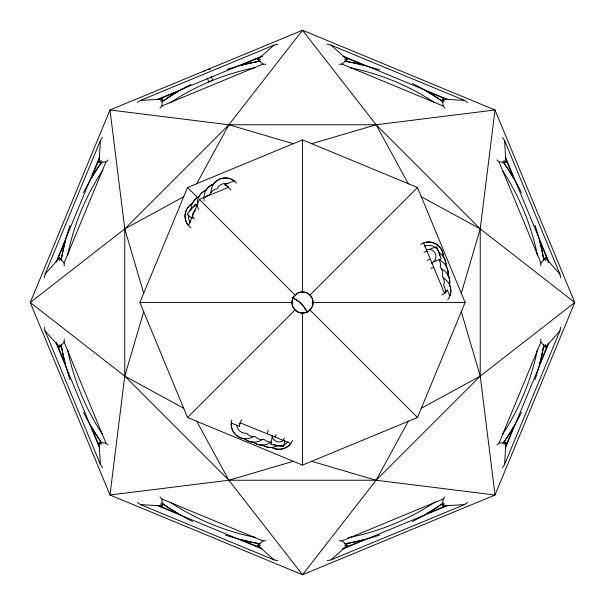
<?xml version="1.0" encoding="UTF-8"?>
<svg xmlns="http://www.w3.org/2000/svg" width="605" height="605" viewBox="0 0 605 605"><rect width="100%" height="100%" fill="white"/><g stroke="black" fill="none" stroke-linecap="round" stroke-linejoin="round"><path stroke-width="0.91" d="M449.515 284.774A14.346 13.809 67.5 0 0 449.765 282.066A14.044 13.522 67.5 0 0 448.04 275.199A14.301 13.771 67.5 0 0 448.146 273.43A14.036 13.514 67.5 0 0 445.945 265.739L445.961 264.914A14.036 13.514 67.5 0 0 443.231 256.429C443.654 246.613 432.174 239.232 423.636 242.96L444.478 293.274L445.106 292.722A15.299 14.732 67.5 0 0 447.36 290.075L449.833 296.049A14.482 13.945 67.5 0 0 450.823 290.793A14.051 13.529 67.5 0 0 449.515 284.774A14.52 14.52 0 0 0 441.537 268.983M445.938 265.739L445.945 265.686A14.52 14.52 0 0 0 439.275 252.686M108.121 159.985L105.988 161.838L99.099 162.518L100.4 140.541L102.472 137.426M502.528 467.574L504.6 464.458L505.901 442.482L499.012 443.162L496.879 445.015M108.121 445.015L105.988 443.162L64.077 341.991L64.281 339.171M540.719 265.829L540.923 263.009L499.012 161.838L496.879 159.985M159.985 108.121L161.838 105.988L162.518 99.099L140.541 100.4L137.426 102.472M467.574 502.528L464.458 504.6L442.482 505.901L443.162 499.012L445.015 496.879M272.19 436.749L270.851 444.357L283.722 446.626L284.766 440.712M44.331 277.778L45.072 274.118L100.4 140.541M504.6 464.458L559.928 330.882L560.669 327.222M143.771 311.477L124.759 376.121L109.989 495.011L302.5 574.75L495.011 495.011L574.75 302.5L495.011 109.989L302.5 30.25L109.989 109.989L30.25 302.5L109.989 495.011L228.879 480.241L376.121 480.241L495.011 495.011L480.241 376.121L480.241 228.879L495.011 109.989L376.121 124.759L228.879 124.759L109.989 109.989L124.759 228.879L124.759 376.121L228.879 480.241L302.5 574.75L376.121 480.241L480.241 376.121L574.75 302.5L480.241 228.879L376.121 124.759L302.5 30.25L228.879 124.759L124.759 228.879L30.25 302.5L124.759 376.121L183.912 408.39M461.229 293.523L480.241 228.879L421.088 196.61M55.894 262.502L99.477 157.277M56.817 261.39L65.416 240.631A109.777 32.534 -67.5 0 0 61.574 257.949L61.165 260.127A245.025 245.025 0 0 1 69.923 225.385M99.349 158.714L91.105 178.604A109.777 32.534 -67.5 0 1 100.642 163.637L101.89 161.815A245.025 245.025 0 0 0 83.52 192.571M64.281 265.829L64.077 263.009L105.988 161.838M139.876 302.5L187.505 187.505L302.5 139.876L417.495 187.505L465.124 302.5L417.495 417.495L302.5 465.124L187.505 417.495L139.876 302.5L291.973 302.5A10.194 9.816 -67.5 0 1 295.051 295.051A10.194 9.816 -22.5 0 1 302.5 291.973A10.194 9.816 22.5 0 1 309.949 295.051A10.194 9.816 67.5 0 1 313.027 302.5A10.194 9.816 -67.5 0 1 309.949 309.949A10.194 9.816 -22.5 0 1 302.5 313.027A10.194 9.816 22.5 0 1 295.051 309.949A10.194 9.816 67.5 0 1 291.973 302.5M234.112 180.819L224.773 184.691A15.163 14.603 -22.5 0 1 228.539 187.331L199.4 199.4L188.556 225.582A14.429 13.892 -67.5 0 1 192.14 203.469M499.012 443.162L540.923 341.991L540.719 339.171M505.651 446.286L513.895 426.396A109.777 32.534 -67.5 0 1 504.358 441.363L503.11 443.185A245.025 245.025 0 0 0 521.48 412.428M548.183 343.61L539.584 364.369A109.777 32.534 -67.5 0 0 543.426 347.051L543.834 344.873A245.025 245.025 0 0 1 535.077 379.615M505.523 447.723L549.106 342.498M196.61 183.912L228.879 124.759L293.523 143.771M408.39 421.088L376.121 480.241L311.477 461.229M44.331 327.222L45.072 330.882L59.691 347.338L64.077 341.991M540.923 263.009L545.309 257.662L559.928 274.118L560.669 277.778M45.072 274.118L59.691 257.662L64.077 263.009M540.923 341.991L545.309 347.338L559.928 330.882M99.099 162.518L101.103 160.514M160.514 101.103L162.518 99.099M187.505 417.495L295.059 309.941M309.941 295.059L417.495 187.505M442.482 505.901L444.486 503.897M503.897 444.486L505.901 442.482M203.401 71.753L204.286 70.929M265.829 64.281L263.009 64.077L257.662 59.691L274.118 45.072L277.778 44.331M327.222 560.669L330.882 559.928L347.338 545.309L341.991 540.923L339.171 540.719M339.171 64.281L341.991 64.077L347.338 59.691L330.882 45.072L327.222 44.331M277.778 560.669L274.118 559.928L257.662 545.309L263.009 540.923L265.829 540.719M183.912 196.61L124.759 228.879L143.771 293.523M421.088 408.39L480.241 376.121L461.229 311.477M140.541 100.4L274.118 45.072M157.277 99.477L262.502 55.894M158.17 99.568L178.604 91.105A109.777 32.534 -22.5 0 0 163.637 100.642L161.815 101.89A245.025 245.025 0 0 1 190.9 84.367M262.578 56.325L240.631 65.416A109.777 32.534 -22.5 0 1 257.949 61.574L260.127 61.165A245.025 245.025 0 0 0 227.17 69.341M161.838 105.988L263.009 64.077M341.991 540.923L443.162 499.012M342.422 548.674L364.369 539.584A109.777 32.534 -22.5 0 1 347.051 543.426L344.873 543.834A245.025 245.025 0 0 0 379.615 535.077M446.83 505.432L426.396 513.895A109.777 32.534 -22.5 0 0 441.363 504.358L443.185 503.11A245.025 245.025 0 0 1 412.428 521.48M342.498 549.106L447.723 505.523M330.882 559.928L464.458 504.6M429.452 249.343L436.712 246.696L441.181 258.978L433.921 261.617M311.477 143.771L376.121 124.759L408.39 183.912M293.523 461.229L228.879 480.241L196.61 421.088M208.203 69.31L210.215 69.227M257.662 59.691L260.49 59.691M344.51 59.691L347.338 59.691M313.027 302.5A10.527 10.527 0 0 0 297.237 293.38A10.527 10.527 0 0 0 297.237 311.62A10.527 10.527 0 0 0 313.027 302.5L465.124 302.5M257.662 545.309L260.49 545.309M344.51 545.309L347.338 545.309M445.015 108.121L443.162 105.988L442.482 99.099L464.458 100.4L467.574 102.472M137.426 502.528L140.541 504.6L162.518 505.901L161.838 499.012L159.985 496.879M499.012 161.838L505.901 162.518L504.6 140.541L502.528 137.426M102.472 467.574L100.4 464.458L99.099 442.482L105.988 443.162M330.882 45.072L464.458 100.4M342.498 55.894L447.723 99.477M343.61 56.817L364.369 65.416A109.777 32.534 22.5 0 0 347.051 61.574L344.873 61.165A245.025 245.025 0 0 1 379.615 69.923M446.286 99.349L426.396 91.105A109.777 32.534 22.5 0 1 441.363 100.642L443.185 101.89A245.025 245.025 0 0 0 412.428 83.52M341.991 64.077L443.162 105.988M290.808 443.457L240.147 422.797A15.601 15.019 22.5 0 0 239.361 426.351L231.269 423.001A15.412 14.845 22.5 0 0 231.261 425.323M161.838 499.012L263.009 540.923M158.714 505.651L178.604 513.895A109.777 32.534 22.5 0 1 163.637 504.358L161.815 503.11A245.025 245.025 0 0 0 192.571 521.48M261.39 548.183L240.631 539.584A109.777 32.534 22.5 0 0 257.949 543.426L260.127 543.834A245.025 245.025 0 0 1 225.385 535.077M157.277 505.523L262.502 549.106M140.541 504.6L274.118 559.928M196.784 205.269L195.468 204.165L187.074 214.17L192.329 218.587M442.482 99.099L444.486 101.103M503.897 160.514L505.901 162.518M187.505 187.505L197.495 197.495A14.006 13.484 -22.5 0 1 198.939 196.655A14.217 13.696 -22.5 0 1 206.078 190.099A14.18 13.658 -22.5 0 1 212.922 184.306L213.641 184.049A14.52 14.52 0 0 0 204.218 200.724M199.4 199.4L295.059 295.059M309.941 309.941L417.495 417.495M99.099 442.482L101.103 444.486M160.514 503.897L162.518 505.901M504.6 140.541L559.928 274.118M505.523 157.277L549.106 262.502M505.432 158.17L513.895 178.604A109.777 32.534 67.5 0 0 504.358 163.637L503.11 161.815A245.025 245.025 0 0 1 521.48 192.571M548.674 262.578L539.584 240.631A109.777 32.534 67.5 0 1 543.426 257.949L543.834 260.127A245.025 245.025 0 0 0 535.077 225.385M211.039 76.162L212.779 80.352L208.861 81.978L207.129 77.78M56.325 342.422L65.416 364.369A109.777 32.534 67.5 0 1 61.574 347.051L61.165 344.873A245.025 245.025 0 0 0 69.923 379.615M99.568 446.83L91.105 426.396A109.777 32.534 67.5 0 0 100.642 441.363L101.89 443.185A245.025 245.025 0 0 1 83.52 412.428M55.894 342.498L99.477 447.723M45.072 330.882L100.4 464.458M545.309 257.662L545.309 260.49M545.309 344.51L545.309 347.338M302.5 139.876L302.5 291.973M302.5 313.027L302.5 465.124M59.691 257.662L59.691 260.49M59.691 344.51L59.691 347.338M537.346 349.902A239.58 239.58 0 0 1 502.573 434.292M435.32 501.893A239.58 239.58 0 0 1 347.883 537.739M255.159 537.353A239.58 239.58 0 0 1 170.277 502.286M102.426 434.292A239.58 239.58 0 0 1 67.654 349.902M67.654 255.098A239.58 239.58 0 0 1 103.016 169.823M169.839 103.001A239.58 239.58 0 0 1 255.098 67.654M349.811 67.639A239.58 239.58 0 0 1 434.292 102.426M502.551 170.678A239.58 239.58 0 0 1 537.346 255.098M283.972 440.221A7.26 7.26 0 0 1 271.932 435.192M426.17 249.759A7.26 7.26 0 0 1 435.418 253.782A7.26 7.26 0 0 1 431.728 263.167M192.496 217.596A7.26 7.26 0 0 1 195.672 210.071M197.495 197.502A14.202 13.673 -67.5 0 0 192.231 203.651A14.52 14.52 0 0 0 190.923 227.798M443.427 278.149A14.52 14.52 0 0 1 447.776 299.687M447.36 290.075A14.52 14.52 0 0 1 441.854 294.998M430.654 268.295A14.52 14.52 0 0 1 433.853 267.614M448.04 275.199A14.52 14.52 0 0 0 439.389 260.105A11.253 11.253 0 0 1 439.298 260.369A9.075 9.075 0 0 1 440.228 267.198A9.075 9.075 0 0 1 442.24 276.288A9.075 9.075 0 0 1 443.654 285.484A9.075 9.075 0 0 1 445 293.372M427.281 260.369A14.52 14.52 0 0 1 430.397 259.273M423.916 252.497A14.52 14.52 0 0 1 426.926 251.12M420.762 244.412A14.52 14.52 0 0 1 443.231 256.437M424.438 246.152A11.253 11.253 0 0 1 439.918 255.575M210.941 192.624A14.52 14.52 0 0 1 236.578 183.133M224.773 184.691A14.52 14.52 0 0 1 230.732 190.038M190.454 222.708A11.253 11.253 0 0 1 188.427 214.926M189.259 211.75A11.253 11.253 0 0 1 197.525 205.11M198.606 209.617A14.52 14.52 0 0 1 206.086 190.114M194.25 218.828A14.52 14.52 0 0 1 192.488 216.106M190.976 208.952A14.52 14.52 0 0 1 198.939 196.655M204.838 197.608A9.075 9.075 0 0 1 209.927 194.591A9.075 9.075 0 0 1 217.18 188.768A9.075 9.075 0 0 1 228.032 183.776M213.474 183.935A14.429 13.892 -22.5 0 1 234.097 180.842M292.548 440.44A14.52 14.52 0 0 1 272.031 447.405A14.074 13.552 22.5 0 1 262.615 445.114A14.044 13.529 22.5 0 1 253.374 442.195A14.044 13.522 22.5 0 1 244.344 438.678A14.52 14.52 0 0 0 262.01 439.669M290.71 443.389A14.649 14.104 22.5 0 1 271.947 447.564M287.912 441.862A11.253 11.253 0 0 1 273.702 444.599M271.426 442.928A11.253 11.253 0 0 1 270.586 442.036A9.075 9.075 0 0 1 264.204 439.427A9.075 9.075 0 0 1 255.333 436.628A9.075 9.075 0 0 1 246.659 433.256A9.075 9.075 0 0 1 236.706 425.111M276.092 434.511A14.52 14.52 0 0 1 275.154 436.976M270.768 442.247A14.52 14.52 0 0 1 253.374 442.195M284.206 437.967A14.52 14.52 0 0 1 283.117 440.274M277.249 445.855A14.52 14.52 0 0 1 262.615 445.106M268.136 430.117A14.52 14.52 0 0 1 267.07 433.626M239.361 426.351A14.52 14.52 0 0 1 241.72 419.651M253.124 436.727A14.52 14.52 0 0 1 231.881 419.878M244.329 438.806A14.391 13.854 22.5 0 1 231.344 425.315M292.457 297.773A21.084 15.065 45 0 1 307.272 312.535M292.245 297.826A27.225 27.225 0 0 1 306.848 311.983"/></g></svg>
